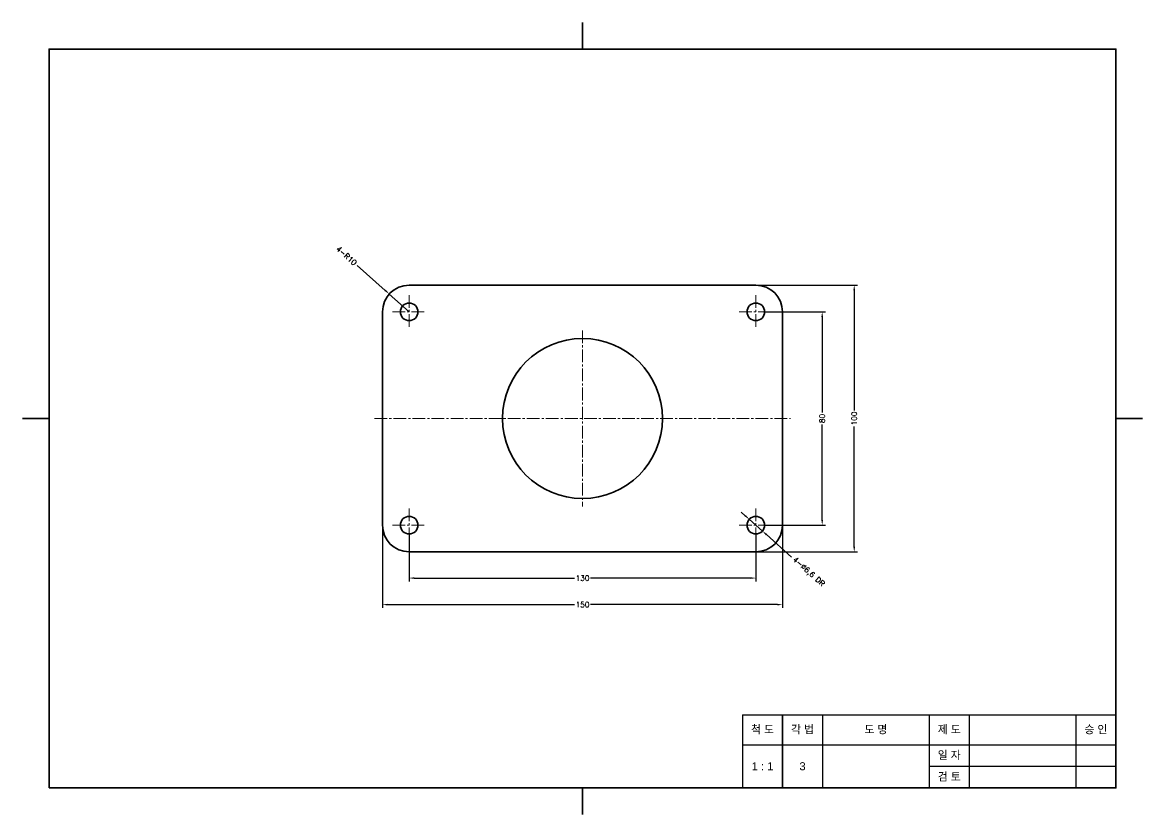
# Model space of a CAD drawing. Header units: millimetres. Extents: x 0 to 11420, y 0 to 297.
# Drawn here: x 1500 to 1920, y 0 to 297 of the extents above; entities that cross this region are included whole.
import ezdxf

# ---------------------------------------------------------------- set-up
doc = ezdxf.new("R2010")
doc.units = ezdxf.units.MM
doc.header["$LTSCALE"] = 0.25
doc.linetypes.add('CENTER2', pattern=[28.575, 19.05, -3.175, 3.175, -3.175])
for name, color, linetype, lineweight in [('1_윤곽선', 4, 'Continuous', 35), ('2_외형선', 7, 'Continuous', 35), ('4_중심선', 1, 'CENTER2', 18)]:
    doc.layers.add(name, color=color, linetype=linetype, lineweight=lineweight)
doc.styles.get("Standard").update_dxf_attribs({"font": 'arial.ttf'})
doc.styles.add('주석', font='romans.shx', dxfattribs={"height": 2, "bigfont": 'whgtxt.shx'})
doc.dimstyles.new('주석', dxfattribs={"dimscale": 0, "dimtxt": 2, "dimasz": 2, "dimexe": 1.25, "dimexo": 3, "dimtad": 0, "dimtxsty": '주석', "dimcen": 0, "dimclrd": 3, "dimclre": 3, "dimclrt": 3, "dimadec": 0, "dimazin": 0, "dimtfac": 1, "dimtmove": 0, "dimatfit": 3, "dimfxl": 5, "dimtfill": 1, "dimarcsym": 0})

# ---------------------------------------------------------------- blocks, each defined once
blk = doc.blocks.new('*T42')
at = {"layer": '1_윤곽선', "color": 0, "linetype": 'ByBlock', "lineweight": -2, "transparency": 16777216}
for p, q in [((0, 0), (140, 0)), ((0, 0), (0, -27.35)), ((140, 0), (140, -27.35)), ((0, -27.35), (140, -27.35))]:
    blk.add_line(p, q, dxfattribs=at)
at = {"layer": '1_윤곽선', "color": 3, "linetype": 'ByBlock', "lineweight": -2, "transparency": 16777216}
for p, q in [((15, 0), (15, -27.35)), ((30, 0), (30, -27.35)), ((70, 0), (70, -27.35)), ((85, 0), (85, -27.35)), ((125, 0), (125, -27.35)), ((0, -11.14), (140, -11.14)), ((70, -19.24), (140, -19.24))]:
    blk.add_line(p, q, dxfattribs=at)
at = {"layer": '1_윤곽선', "color": 2, "transparency": 16777216, "char_height": 3, "attachment_point": 5}
for s, insert, width in [('{\\fGulim|b0|i0|c129|p50;척 도}', (7.5, -5.57), 12), ('{\\fGulim|b0|i0|c129|p50;각 법}', (22.5, -5.57), 12), ('{\\fGulim|b0|i0|c129|p50;도 명}', (50, -5.57), 37), ('{\\fGulim|b0|i0|c129|p50;제 도}', (77.5, -5.57), 12), ('{\\fGulim|b0|i0|c129|p50;승 인}', (132.5, -5.57), 12), ('{\\fGulim|b0|i0|c129|p50;일 자}', (77.5, -15.19), 12), ('1 : 1', (7.5, -19.24), 12), ('3', (22.5, -19.24), 12), ('{\\fGulim|b0|i0|c129|p50;검 토}', (77.5, -23.29), 12)]:
    blk.add_mtext(s, dxfattribs=dict(at, insert=insert, width=width))
blk = doc.blocks.new('*D43')
at = {"layer": '2_외형선', "color": 3, "lineweight": -2, "transparency": 16777216}
for p, q in [((1635, 145.5), (1635, 77.46)), ((1785, 145.5), (1785, 77.46)), ((1637, 78.71), (1706.95, 78.71)), ((1783, 78.71), (1713.05, 78.71))]:
    blk.add_line(p, q, dxfattribs=at)
at = {"layer": '2_외형선', "color": 3, "transparency": 16777216}
for points in [[(1637, 79.05), (1637, 78.38), (1635, 78.71)], [(1783, 79.05), (1783, 78.38), (1785, 78.71)]]:
    blk.add_solid(points, dxfattribs=at)
at = {"layer": 'Defpoints', "color": 0, "transparency": 16777216}
for p in [(1635, 148.5), (1785, 148.5), (1785, 78.71)]:
    blk.add_point(p, dxfattribs=at)
at = {"layer": '2_외형선', "color": 3, "transparency": 16777216, "insert": (1710, 78.71), "char_height": 2, "attachment_point": 5, "style": '주석', "bg_fill": 3, "box_fill_scale": 1.1, "bg_fill_color": 256, "bg_fill_true_color": 13158600, "bg_fill_transparency": 0}
blk.add_mtext('150', dxfattribs=at)
blk = doc.blocks.new('*D44')
at = {"layer": '2_외형선', "color": 3, "lineweight": -2, "transparency": 16777216}
for p, q in [((1713, 198.5), (1813.13, 198.5)), ((1811.88, 196.5), (1811.88, 151.55)), ((1811.88, 100.5), (1811.88, 145.45)), ((1713, 98.5), (1813.13, 98.5))]:
    blk.add_line(p, q, dxfattribs=at)
at = {"layer": '2_외형선', "color": 3, "transparency": 16777216}
for points in [[(1811.54, 196.5), (1812.21, 196.5), (1811.88, 198.5)], [(1811.54, 100.5), (1812.21, 100.5), (1811.88, 98.5)]]:
    blk.add_solid(points, dxfattribs=at)
at = {"layer": 'Defpoints', "color": 0, "transparency": 16777216}
for p in [(1710, 198.5), (1710, 98.5), (1811.88, 98.5)]:
    blk.add_point(p, dxfattribs=at)
at = {"layer": '2_외형선', "color": 3, "transparency": 16777216, "insert": (1811.88, 148.5), "char_height": 2, "attachment_point": 5, "rotation": 90, "style": '주석', "bg_fill": 3, "box_fill_scale": 1.1, "bg_fill_color": 256, "bg_fill_true_color": 13158600, "bg_fill_transparency": 0}
blk.add_mtext('100', dxfattribs=at)
blk = doc.blocks.new('*D45')
at = {"layer": '2_외형선', "color": 3, "lineweight": -2, "transparency": 16777216}
for p, q in [((1645, 105.5), (1645, 87.43)), ((1775, 105.5), (1775, 87.43)), ((1647, 88.68), (1706.95, 88.68)), ((1773, 88.68), (1713.05, 88.68))]:
    blk.add_line(p, q, dxfattribs=at)
at = {"layer": '2_외형선', "color": 3, "transparency": 16777216}
for points in [[(1647, 89.01), (1647, 88.35), (1645, 88.68)], [(1773, 89.01), (1773, 88.35), (1775, 88.68)]]:
    blk.add_solid(points, dxfattribs=at)
at = {"layer": 'Defpoints', "color": 0, "transparency": 16777216}
for p in [(1645, 108.5), (1775, 108.5), (1775, 88.68)]:
    blk.add_point(p, dxfattribs=at)
at = {"layer": '2_외형선', "color": 3, "transparency": 16777216, "insert": (1710, 88.68), "char_height": 2, "attachment_point": 5, "style": '주석', "bg_fill": 3, "box_fill_scale": 1.1, "bg_fill_color": 256, "bg_fill_true_color": 13158600, "bg_fill_transparency": 0}
blk.add_mtext('130', dxfattribs=at)
blk = doc.blocks.new('*D46')
at = {"layer": '2_외형선', "color": 3, "lineweight": -2, "transparency": 16777216}
for p, q in [((1778, 188.5), (1801.12, 188.5)), ((1799.87, 186.5), (1799.87, 150.74)), ((1799.87, 110.5), (1799.87, 146.26)), ((1778, 108.5), (1801.12, 108.5))]:
    blk.add_line(p, q, dxfattribs=at)
at = {"layer": '2_외형선', "color": 3, "transparency": 16777216}
for points in [[(1799.54, 186.5), (1800.21, 186.5), (1799.87, 188.5)], [(1799.54, 110.5), (1800.21, 110.5), (1799.87, 108.5)]]:
    blk.add_solid(points, dxfattribs=at)
at = {"layer": 'Defpoints', "color": 0, "transparency": 16777216}
for p in [(1775, 188.5), (1775, 108.5), (1799.87, 108.5)]:
    blk.add_point(p, dxfattribs=at)
at = {"layer": '2_외형선', "color": 3, "transparency": 16777216, "insert": (1799.87, 148.5), "char_height": 2, "attachment_point": 5, "rotation": 90, "style": '주석', "bg_fill": 3, "box_fill_scale": 1.1, "bg_fill_color": 256, "bg_fill_true_color": 13158600, "bg_fill_transparency": 0}
blk.add_mtext('80', dxfattribs=at)
blk = doc.blocks.new('*D47')
at = {"layer": '2_외형선', "color": 3, "lineweight": -2, "transparency": 16777216}
for p, q in [((1771.05, 112.03), (1769.55, 113.36)), ((1772.54, 110.7), (1777.46, 106.3)), ((1788.39, 96.55), (1778.95, 104.97))]:
    blk.add_line(p, q, dxfattribs=at)
at = {"layer": '2_외형선', "color": 3, "transparency": 16777216}
for points in [[(1771.27, 112.28), (1770.82, 111.78), (1772.54, 110.7)], [(1779.18, 105.22), (1778.73, 104.72), (1777.46, 106.3)]]:
    blk.add_solid(points, dxfattribs=at)
at = {"layer": 'Defpoints', "color": 0, "transparency": 16777216}
for p in [(1772.54, 110.7), (1777.46, 106.3)]:
    blk.add_point(p, dxfattribs=at)
at = {"layer": '2_외형선', "color": 3, "transparency": 16777216, "insert": (1794.7, 90.92), "char_height": 2, "attachment_point": 5, "rotation": 318.2475, "style": '주석', "bg_fill": 3, "box_fill_scale": 1.1, "bg_fill_color": 256, "bg_fill_true_color": 13158600, "bg_fill_transparency": 0}
blk.add_mtext('4-∅6,6 DR', dxfattribs=at)
blk = doc.blocks.new('*D48')
at = {"layer": '2_외형선', "color": 3, "lineweight": -2, "transparency": 16777216}
for p, q in [((1625.57, 205.91), (1636.06, 196.51)), ((1645, 188.5), (1637.55, 195.17))]:
    blk.add_line(p, q, dxfattribs=at)
at = {"layer": '2_외형선', "color": 3, "transparency": 16777216}
blk.add_solid([(1636.28, 196.76), (1635.84, 196.26), (1637.55, 195.17)], dxfattribs=at)
at = {"layer": 'Defpoints', "color": 0, "transparency": 16777216}
for p in [(1637.55, 195.17), (1645, 188.5)]:
    blk.add_point(p, dxfattribs=at)
at = {"layer": '2_외형선', "color": 3, "transparency": 16777216, "insert": (1621.52, 209.53), "char_height": 2, "attachment_point": 5, "rotation": 318.1448, "style": '주석', "bg_fill": 3, "box_fill_scale": 1.1, "bg_fill_color": 256, "bg_fill_true_color": 13158600, "bg_fill_transparency": 0}
blk.add_mtext('4-R10', dxfattribs=at)

msp = doc.modelspace()

# ---------------------------------------------------------------- linework, layer by layer
at = {"layer": '1_윤곽선'}
for p, q in [((1710, 297), (1710, 287)), ((1500, 148.5), (1510, 148.5)), ((1920, 148.5), (1910, 148.5)), ((1710, 0), (1710, 10))]:
    msp.add_line(p, q, dxfattribs=at)
msp.add_lwpolyline([(1510, 10), (1910, 10), (1910, 287), (1510, 287)], close=True, dxfattribs=at)
at = {"layer": '2_외형선'}
for p, q in [((1645, 198.5), (1775, 198.5)), ((1635, 188.5), (1635, 108.5)), ((1785, 188.5), (1785, 108.5)), ((1645, 98.5), (1775, 98.5)), ((1785, 37.347), (1785, 10))]:
    msp.add_line(p, q, dxfattribs=at)
for centre, radius in [((1645, 188.5), 3.3), ((1775, 188.5), 3.3), ((1710, 148.5), 30), ((1645, 108.5), 3.3), ((1775, 108.5), 3.3)]:
    msp.add_circle(centre, radius, dxfattribs=at)
for centre, start, end in [((1645, 188.5), 90, 180), ((1775, 188.5), 0, 90), ((1645, 108.5), 180, 270), ((1775, 108.5), 270, 0)]:
    msp.add_arc(centre, 10, start, end, dxfattribs=at)
at = {"layer": '4_중심선'}
for p, q in [((1645, 194.8), (1645, 182.2)), ((1775, 194.8), (1775, 182.2)), ((1638.7, 188.5), (1651.3, 188.5)), ((1768.7, 188.5), (1781.3, 188.5)), ((1710, 181.5), (1710, 115.5)), ((1632, 148.5), (1788, 148.5)), ((1645, 114.8), (1645, 102.2)), ((1775, 114.8), (1775, 102.2)), ((1638.7, 108.5), (1651.3, 108.5)), ((1768.7, 108.5), (1781.3, 108.5))]:
    msp.add_line(p, q, dxfattribs=at)

# ---------------------------------------------------------------- block references
msp.add_blockref('*T42', (1770, 37.347))

# ---------------------------------------------------------------- next in the draw order: dimensions: what is measured, and where the dimension line sits
at = {"layer": '2_외형선'}
dim = msp.add_radius_dim(center=(1645, 188.5), mpoint=(1637.552, 195.173), text='4-<>', dimstyle='주석', dxfattribs=at)
dim.commit()
dim.dimension.update_dxf_attribs({"geometry": '*D48', "text_midpoint": (1621.523, 209.532), "dimtype": 164})
dim = msp.add_linear_dim(base=(1785, 78.712), p1=(1635, 148.5), p2=(1785, 148.5), dimstyle='주석', dxfattribs=at)
dim.commit()
dim.dimension.update_dxf_attribs({"geometry": '*D43', "text_midpoint": (1710, 78.712)})

# ---------------------------------------------------------------- next in the draw order: dimensions: what is measured, and where the dimension line sits
dim = msp.add_linear_dim(base=(1811.878, 98.5), p1=(1710, 198.5), p2=(1710, 98.5), angle=90, dimstyle='주석', dxfattribs=at)
dim.commit()
dim.dimension.update_dxf_attribs({"geometry": '*D44', "text_midpoint": (1811.878, 148.5)})

# ---------------------------------------------------------------- next in the draw order: dimensions: what is measured, and where the dimension line sits
dim = msp.add_linear_dim(base=(1775, 88.679), p1=(1645, 108.5), p2=(1775, 108.5), dimstyle='주석', dxfattribs=at)
dim.commit()
dim.dimension.update_dxf_attribs({"geometry": '*D45', "text_midpoint": (1710, 88.679)})

# ---------------------------------------------------------------- next in the draw order: dimensions: what is measured, and where the dimension line sits
dim = msp.add_linear_dim(base=(1799.873, 108.5), p1=(1775, 188.5), p2=(1775, 108.5), angle=90, dimstyle='주석', dxfattribs=at)
dim.commit()
dim.dimension.update_dxf_attribs({"geometry": '*D46', "text_midpoint": (1799.873, 148.5)})

# ---------------------------------------------------------------- next in the draw order: dimensions: what is measured, and where the dimension line sits
dim = msp.add_diameter_dim_2p(p1=(1772.538, 110.698), p2=(1777.462, 106.302), text='4-<> DR', dimstyle='주석', dxfattribs=at)
dim.commit()
dim.dimension.update_dxf_attribs({"geometry": '*D47', "text_midpoint": (1794.699, 90.917), "dimtype": 163})

doc.saveas('drawing.dxf')
